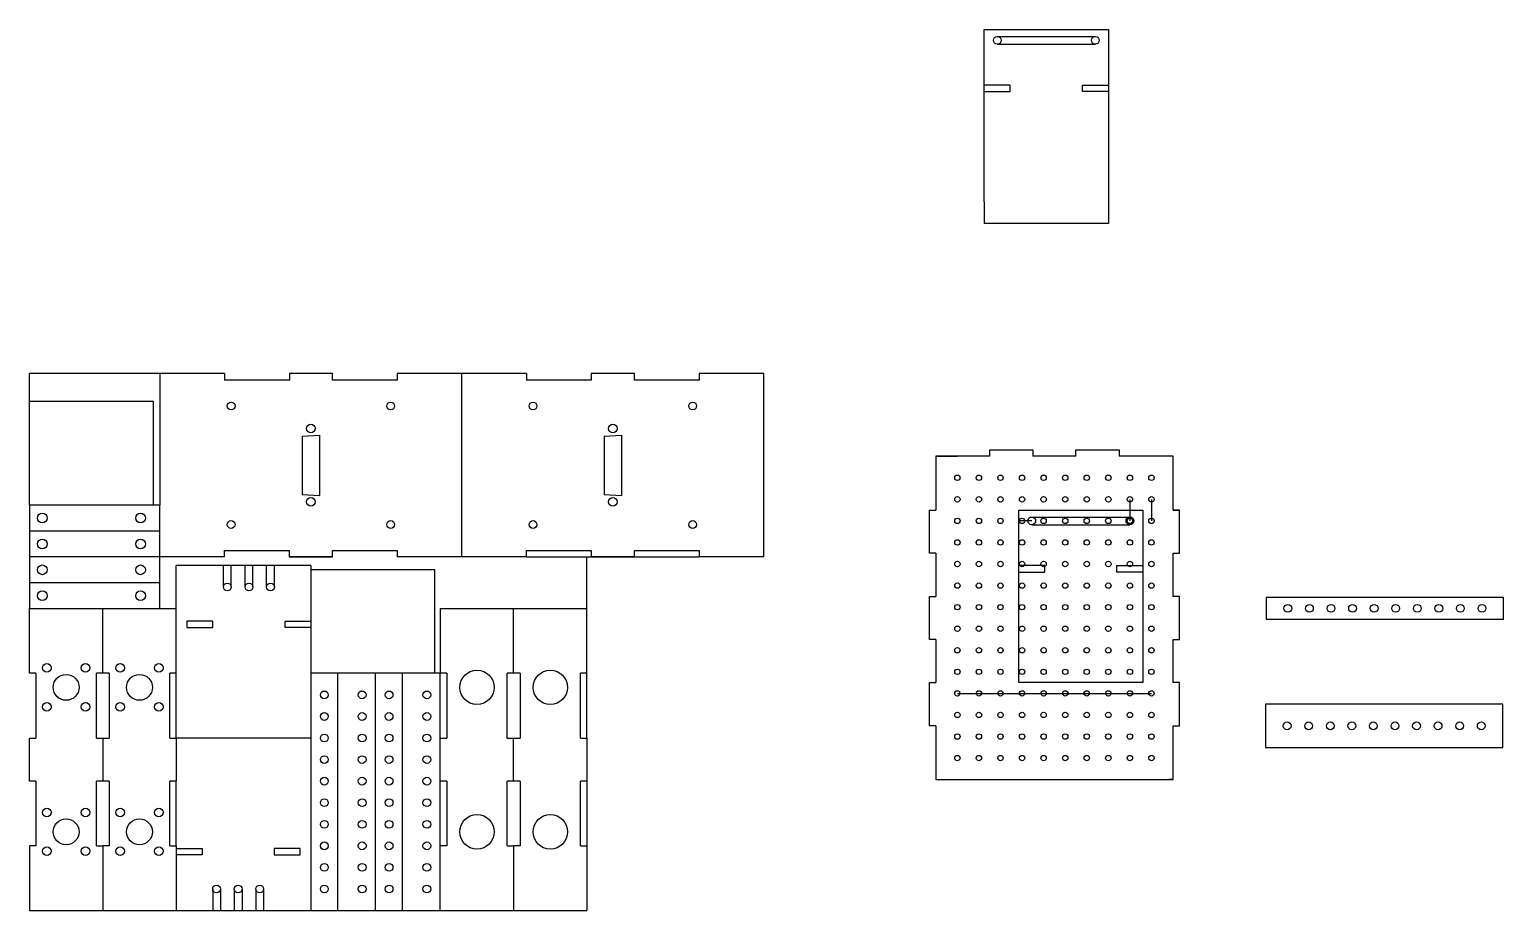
# Model space of a CAD drawing. Header units: inches. Extents: x -17.5 to 50.9, y -146.3 to -105.5.
import ezdxf

# ---------------------------------------------------------------- set-up
doc = ezdxf.new("R2010")
doc.units = ezdxf.units.IN
doc.header["$MEASUREMENT"] = 0

# ---------------------------------------------------------------- blocks, each defined once
blk = doc.blocks.new('*U3')
at = {"color": 4}
blk.add_circle((0, 0), 0.18, dxfattribs=at)
blk = doc.blocks.new('*U4')
at = {"color": 0, "linetype": 'ByBlock', "lineweight": -2, "transparency": 16777216}
for p in [(0, 0), (1, 0), (2, 0), (3, 0), (4, 0), (5, 0), (6, 0), (7, 0), (8, 0), (9, 0)]:
    blk.add_blockref('*U3', p, dxfattribs=at)
blk = doc.blocks.new('*U5')
at = {"color": 4}
blk.add_circle((0, 0), 0.18, dxfattribs=at)
blk = doc.blocks.new('*U6')
at = {"color": 0, "linetype": 'ByBlock', "lineweight": -2, "transparency": 16777216}
for p in [(0, 0), (1, 0), (2, 0), (3, 0), (4, 0), (5, 0), (6, 0), (7, 0), (8, 0), (9, 0)]:
    blk.add_blockref('*U5', p, dxfattribs=at)
blk = doc.blocks.new('*U7')
at = {"color": 4}
blk.add_circle((0, 0), 0.18, dxfattribs=at)
blk = doc.blocks.new('*U8')
at = {"color": 0, "linetype": 'ByBlock', "lineweight": -2, "transparency": 16777216}
for p in [(0, 0), (1, 0), (2, 0), (3, 0), (4, 0), (5, 0), (6, 0), (7, 0), (8, 0), (9, 0)]:
    blk.add_blockref('*U7', p, dxfattribs=at)
blk = doc.blocks.new('*U9')
at = {"color": 4}
blk.add_circle((0, 0), 0.18, dxfattribs=at)
blk = doc.blocks.new('*U10')
at = {"color": 0, "linetype": 'ByBlock', "lineweight": -2, "transparency": 16777216}
for p in [(0, 0), (1, 0), (2, 0), (3, 0), (4, 0), (5, 0), (6, 0), (7, 0), (8, 0), (9, 0)]:
    blk.add_blockref('*U9', p, dxfattribs=at)
blk = doc.blocks.new('*U16')
at = {"color": 4}
blk.add_circle((0, 0), 0.125, dxfattribs=at)
blk = doc.blocks.new('*U17')
at = {"color": 0, "linetype": 'ByBlock', "lineweight": -2, "transparency": 16777216}
blk.add_blockref('*U16', (0, 0), dxfattribs=at)
blk = doc.blocks.new('*U14')
at = {"color": 4}
blk.add_blockref('*U17', (0, 0), dxfattribs=at)
blk = doc.blocks.new('*U15')
at = {"color": 0, "linetype": 'ByBlock', "lineweight": -2, "transparency": 16777216}
for p in [(0, 0), (1, 0), (2, 0), (3, 0), (4, 0), (5, 0), (6, 0), (7, 0), (8, 0), (9, 0), (0, -1), (1, -1), (2, -1), (3, -1), (4, -1), (5, -1), (6, -1), (7, -1), (8, -1), (9, -1), (0, -2), (1, -2), (2, -2), (3, -2), (4, -2), (5, -2), (6, -2), (7, -2), (8, -2), (9, -2), (0, -3), (1, -3), (2, -3), (3, -3), (4, -3), (5, -3), (6, -3), (7, -3), (8, -3), (9, -3), (0, -4), (1, -4), (2, -4), (3, -4), (4, -4), (5, -4), (6, -4), (7, -4), (8, -4), (9, -4), (0, -5), (1, -5), (2, -5), (3, -5), (4, -5), (5, -5), (6, -5), (7, -5), (8, -5), (9, -5), (0, -6), (1, -6), (2, -6), (3, -6), (4, -6), (5, -6), (6, -6), (7, -6), (8, -6), (9, -6), (0, -7), (1, -7), (2, -7), (3, -7), (4, -7), (5, -7), (6, -7), (7, -7), (8, -7), (9, -7), (0, -8), (1, -8), (2, -8), (3, -8), (4, -8), (5, -8), (6, -8), (7, -8), (8, -8), (9, -8), (0, -9), (1, -9), (2, -9), (3, -9), (4, -9), (5, -9), (6, -9), (7, -9), (8, -9), (9, -9), (0, -10), (1, -10), (2, -10), (3, -10), (4, -10), (5, -10), (6, -10), (7, -10), (8, -10), (9, -10), (0, -11), (1, -11), (2, -11), (3, -11), (4, -11), (5, -11), (6, -11), (7, -11), (8, -11), (9, -11), (0, -12), (1, -12), (2, -12), (3, -12), (4, -12), (5, -12), (6, -12), (7, -12), (8, -12), (9, -12), (0, -13), (1, -13), (2, -13), (3, -13), (4, -13), (5, -13), (6, -13), (7, -13), (8, -13), (9, -13)]:
    blk.add_blockref('*U14', p, dxfattribs=at)
blk = doc.blocks.new('*U18')
at = {"color": 4}
blk.add_circle((0, 0), 0.18, dxfattribs=at)
blk = doc.blocks.new('*U19')
at = {"color": 0, "linetype": 'ByBlock', "lineweight": -2, "transparency": 16777216}
for p in [(0, 0), (1, 0), (2, 0), (3, 0), (4, 0), (5, 0), (6, 0), (7, 0), (8, 0), (9, 0)]:
    blk.add_blockref('*U18', p, dxfattribs=at)
blk = doc.blocks.new('*U20')
at = {"color": 4}
blk.add_circle((0, 0), 0.18, dxfattribs=at)
blk = doc.blocks.new('*U21')
at = {"color": 0, "linetype": 'ByBlock', "lineweight": -2, "transparency": 16777216}
for p in [(0, 0), (1, 0), (2, 0), (3, 0), (4, 0), (5, 0), (6, 0), (7, 0), (8, 0), (9, 0)]:
    blk.add_blockref('*U20', p, dxfattribs=at)

msp = doc.modelspace()

# ---------------------------------------------------------------- linework, layer by layer
at = {"color": 4}
for p, q in [((26.808, -108.035), (26.808, -105.46)), ((26.808, -105.46), (32.558, -105.46)), ((26.808, -105.96), (26.808, -105.46)), ((27.408, -105.78), (31.958, -105.78)), ((32.558, -105.46), (32.558, -113.46)), ((27.408, -106.14), (31.958, -106.14)), ((26.808, -108.335), (26.808, -108.035)), ((26.808, -113.46), (26.808, -108.335)), ((26.808, -113.46), (26.808, -114.46)), ((32.558, -113.46), (32.558, -114.46)), ((32.558, -114.46), (26.808, -114.46)), ((28.408, -128.25), (28.408, -127.75)), ((33.558, -127.25), (33.558, -128.25)), ((33.558, -127.75), (34.158, -127.75)), ((34.558, -127.25), (34.558, -128.25)), ((29.008, -128.25), (28.408, -128.25)), ((29.008, -128.07), (33.558, -128.07)), ((29.008, -128.43), (33.558, -128.43)), ((39.882, -131.808), (39.882, -132.808)), ((50.882, -131.808), (39.882, -131.808)), ((50.882, -132.808), (50.882, -131.808)), ((39.882, -132.808), (50.882, -132.808)), ((25.558, -136.25), (34.558, -136.25)), ((50.848, -136.756), (39.848, -136.756)), ((39.848, -136.756), (39.848, -138.756)), ((50.848, -138.756), (50.848, -136.756)), ((39.848, -138.756), (50.848, -138.756))]:
    msp.add_line(p, q, dxfattribs=at)
at = {"color": 250}
for p, q in [((-17.466, -122.719), (-17.466, -121.419)), ((-11.416, -121.419), (-17.466, -121.419)), ((-8.416, -121.419), (-11.416, -121.419)), ((-11.416, -121.419), (-11.416, -127.519)), ((-8.416, -121.419), (-8.416, -121.719)), ((-3.416, -121.419), (-5.416, -121.419)), ((-5.416, -121.419), (-5.416, -121.719)), ((-3.416, -121.719), (-3.416, -121.419)), ((2.584, -121.419), (-0.416, -121.419)), ((-0.416, -121.419), (-0.416, -121.719)), ((2.584, -129.919), (2.584, -121.419)), ((5.584, -121.419), (2.584, -121.419)), ((5.584, -121.419), (5.584, -121.719)), ((10.584, -121.419), (8.584, -121.419)), ((8.584, -121.419), (8.584, -121.719)), ((10.584, -121.719), (10.584, -121.419)), ((16.584, -121.419), (13.584, -121.419)), ((13.584, -121.419), (13.584, -121.719)), ((16.584, -129.919), (16.584, -121.419)), ((-5.416, -121.719), (-8.416, -121.719)), ((-0.416, -121.719), (-3.416, -121.719)), ((8.584, -121.719), (5.584, -121.719)), ((13.584, -121.719), (10.584, -121.719)), ((-17.466, -127.519), (-17.466, -122.719)), ((-11.716, -122.719), (-17.466, -122.719)), ((-11.716, -127.519), (-11.716, -122.719)), ((-4.816, -124.319), (-4.016, -124.269)), ((-4.816, -124.319), (-4.816, -127.019)), ((-4.016, -124.269), (-4.016, -127.069)), ((9.184, -124.319), (9.984, -124.269)), ((9.184, -124.319), (9.184, -127.019)), ((9.984, -124.269), (9.984, -127.069)), ((-4.816, -127.019), (-4.016, -127.069)), ((9.184, -127.019), (9.984, -127.069)), ((-17.466, -127.519), (-17.466, -128.719)), ((-11.416, -127.519), (-17.466, -127.519)), ((-11.416, -128.719), (-11.416, -127.519)), ((-17.466, -128.719), (-17.466, -129.919)), ((-11.416, -128.719), (-17.466, -128.719)), ((-11.416, -129.919), (-11.416, -128.719)), ((-8.418, -129.919), (-8.418, -129.619)), ((-8.418, -129.619), (-5.418, -129.619)), ((-5.418, -129.619), (-5.418, -129.919)), ((-3.418, -129.919), (-3.418, -129.619)), ((-3.418, -129.619), (-0.418, -129.619)), ((-0.418, -129.619), (-0.418, -129.919)), ((5.582, -129.919), (5.582, -129.619)), ((5.582, -129.619), (8.582, -129.619)), ((8.582, -129.619), (8.582, -129.919)), ((10.582, -129.919), (10.582, -129.619)), ((10.582, -129.619), (13.582, -129.619)), ((13.582, -129.619), (13.582, -129.919)), ((-17.466, -129.919), (-17.466, -131.119)), ((-11.416, -129.919), (-17.466, -129.919)), ((-8.418, -129.919), (-11.418, -129.919)), ((-11.416, -131.119), (-11.416, -129.919)), ((-10.166, -130.319), (-10.666, -130.319)), ((-10.666, -132.319), (-10.666, -130.319)), ((-4.416, -130.319), (-10.166, -130.319)), ((-8.471, -131.319), (-8.471, -130.319)), ((-8.111, -131.319), (-8.111, -130.319)), ((-7.471, -131.319), (-7.471, -130.319)), ((-7.111, -131.319), (-7.111, -130.319)), ((-6.471, -131.319), (-6.471, -130.319)), ((-6.111, -131.319), (-6.111, -130.319)), ((-3.418, -129.919), (-5.418, -129.919)), ((-5.418, -129.919), (-3.418, -129.919)), ((-4.416, -130.319), (-4.416, -146.319)), ((1.334, -130.519), (-4.416, -130.519)), ((2.582, -129.919), (-0.418, -129.919)), ((1.334, -135.319), (1.334, -130.519)), ((5.582, -129.919), (2.582, -129.919)), ((5.582, -129.919), (8.582, -129.919)), ((8.384, -132.319), (8.384, -129.919)), ((10.582, -129.919), (8.582, -129.919)), ((8.582, -129.919), (10.582, -129.919)), ((10.582, -129.919), (13.582, -129.919)), ((16.582, -129.919), (13.582, -129.919)), ((-17.466, -131.119), (-17.466, -132.319)), ((-11.416, -131.119), (-17.466, -131.119)), ((-11.416, -132.319), (-11.416, -131.119)), ((-17.466, -135.319), (-17.466, -132.319)), ((-17.466, -132.319), (-14.066, -132.319)), ((-14.066, -135.319), (-14.066, -132.319)), ((-14.066, -132.319), (-10.666, -132.319)), ((-10.666, -135.319), (-10.666, -132.319)), ((1.584, -132.319), (4.984, -132.319)), ((1.584, -132.319), (1.584, -135.319)), ((4.984, -135.319), (4.984, -132.319)), ((4.984, -132.319), (8.384, -132.319)), ((8.384, -135.319), (8.384, -132.319)), ((-8.966, -132.894), (-10.166, -132.894)), ((-10.166, -132.894), (-10.166, -133.194)), ((-10.166, -133.194), (-8.966, -133.194)), ((-8.966, -133.194), (-8.966, -132.894)), ((-5.616, -133.194), (-5.616, -132.894)), ((-5.616, -132.894), (-4.416, -132.894)), ((-4.416, -133.194), (-5.616, -133.194)), ((-17.166, -135.319), (-17.466, -135.319)), ((-17.166, -135.319), (-17.166, -138.319)), ((-14.366, -138.319), (-14.366, -135.319)), ((-14.066, -135.319), (-14.366, -135.319)), ((-13.766, -135.319), (-14.066, -135.319)), ((-13.766, -135.319), (-13.766, -138.319)), ((-10.966, -138.319), (-10.966, -135.319)), ((-10.666, -135.319), (-10.966, -135.319)), ((-10.666, -138.319), (-10.666, -135.319)), ((-3.166, -135.319), (-4.416, -135.319)), ((-3.166, -146.319), (-3.166, -135.319)), ((-1.416, -135.319), (-3.166, -135.319)), ((-1.416, -146.319), (-1.416, -135.319)), ((-0.166, -135.319), (-1.416, -135.319)), ((-0.166, -146.319), (-0.166, -135.319)), ((1.584, -135.319), (-0.166, -135.319)), ((1.584, -146.319), (1.584, -135.319)), ((1.884, -135.319), (1.584, -135.319)), ((1.884, -135.319), (1.884, -138.319)), ((4.684, -138.319), (4.684, -135.319)), ((4.984, -135.319), (4.684, -135.319)), ((5.284, -135.319), (4.984, -135.319)), ((5.284, -135.319), (5.284, -138.319)), ((8.084, -138.319), (8.084, -135.319)), ((8.384, -135.319), (8.084, -135.319)), ((8.384, -138.319), (8.384, -135.319)), ((-17.466, -140.319), (-17.466, -138.319)), ((-17.466, -138.319), (-17.166, -138.319)), ((-14.366, -138.319), (-14.066, -138.319)), ((-14.066, -138.319), (-14.066, -140.319)), ((-14.066, -138.319), (-13.766, -138.319)), ((-10.966, -138.319), (-10.666, -138.319)), ((-10.666, -138.319), (-10.666, -140.319)), ((-4.416, -138.319), (-10.666, -138.319)), ((1.584, -138.319), (1.884, -138.319)), ((4.684, -138.319), (4.984, -138.319)), ((4.984, -140.319), (4.984, -138.319)), ((4.984, -138.319), (5.284, -138.319)), ((8.084, -138.319), (8.384, -138.319)), ((8.384, -138.319), (8.384, -143.319)), ((-17.166, -140.319), (-17.466, -140.319)), ((-17.166, -140.319), (-17.166, -143.319)), ((-14.366, -143.319), (-14.366, -140.319)), ((-14.066, -140.319), (-14.366, -140.319)), ((-13.766, -140.319), (-14.066, -140.319)), ((-13.766, -140.319), (-13.766, -143.319)), ((-10.966, -143.319), (-10.966, -140.319)), ((-10.666, -140.319), (-10.966, -140.319)), ((-10.666, -143.319), (-10.666, -140.319)), ((1.884, -140.319), (1.584, -140.319)), ((1.884, -140.319), (1.884, -143.319)), ((4.684, -143.319), (4.684, -140.319)), ((4.984, -140.319), (4.684, -140.319)), ((5.284, -140.319), (4.984, -140.319)), ((5.284, -140.319), (5.284, -143.319)), ((8.084, -143.319), (8.084, -140.319)), ((8.384, -140.319), (8.084, -140.319)), ((-17.166, -143.319), (-17.466, -143.319)), ((-17.466, -143.319), (-17.466, -146.319)), ((-14.366, -143.319), (-14.066, -143.319)), ((-14.066, -143.319), (-14.066, -146.319)), ((-13.766, -143.319), (-14.066, -143.319)), ((-10.966, -143.319), (-10.666, -143.319)), ((-10.666, -143.319), (-10.666, -146.319)), ((-10.666, -143.444), (-9.466, -143.444)), ((-9.466, -143.444), (-9.466, -143.744)), ((-4.916, -143.444), (-6.116, -143.444)), ((-6.116, -143.444), (-6.116, -143.744)), ((-4.916, -143.744), (-4.916, -143.444)), ((1.884, -143.319), (1.584, -143.319)), ((4.684, -143.319), (4.984, -143.319)), ((5.284, -143.319), (4.984, -143.319)), ((4.984, -143.319), (4.984, -146.319)), ((8.084, -143.319), (8.384, -143.319)), ((8.384, -143.319), (8.384, -146.319)), ((-9.466, -143.744), (-10.666, -143.744)), ((-6.116, -143.744), (-4.916, -143.744)), ((-8.971, -145.319), (-8.971, -146.319)), ((-8.611, -145.319), (-8.611, -146.319)), ((-7.971, -145.319), (-7.971, -146.319)), ((-7.611, -145.319), (-7.611, -146.319)), ((-6.971, -145.319), (-6.971, -146.319)), ((-6.611, -145.319), (-6.611, -146.319)), ((-17.466, -146.319), (-14.066, -146.319)), ((-14.066, -146.319), (-10.666, -146.319)), ((-10.666, -146.319), (-4.916, -146.319)), ((-4.916, -146.319), (-4.416, -146.319)), ((-4.416, -146.319), (-3.166, -146.319)), ((-3.166, -146.319), (-1.416, -146.319)), ((-1.416, -146.319), (-0.166, -146.319)), ((-0.166, -146.319), (1.584, -146.319)), ((1.584, -146.319), (4.984, -146.319)), ((4.984, -146.319), (8.384, -146.319))]:
    msp.add_line(p, q, dxfattribs=at)
at = {"color": 2}
for p, q in [((27.058, -125.25), (27.058, -124.95)), ((27.058, -124.95), (29.058, -124.95)), ((29.058, -124.95), (29.058, -125.25)), ((31.058, -125.25), (31.058, -124.95)), ((31.058, -124.95), (33.058, -124.95)), ((33.058, -124.95), (33.058, -125.25)), ((27.058, -125.25), (24.558, -125.25)), ((24.558, -125.25), (24.558, -127.75)), ((24.558, -125.25), (25.558, -125.25)), ((31.058, -125.25), (29.058, -125.25)), ((35.558, -125.25), (33.058, -125.25)), ((35.558, -127.75), (35.558, -125.25)), ((24.258, -127.75), (24.558, -127.75)), ((24.258, -129.75), (24.258, -127.75)), ((35.558, -127.75), (35.858, -127.75)), ((35.858, -127.75), (35.558, -127.75)), ((35.858, -129.75), (35.858, -127.75)), ((24.558, -129.75), (24.258, -129.75)), ((24.558, -129.75), (24.558, -131.75)), ((35.558, -131.75), (35.558, -129.75)), ((35.558, -129.75), (35.858, -129.75)), ((24.258, -133.75), (24.258, -131.75)), ((24.258, -131.75), (24.558, -131.75)), ((35.858, -131.75), (35.558, -131.75)), ((35.858, -133.75), (35.858, -131.75)), ((24.558, -133.75), (24.258, -133.75)), ((24.558, -133.75), (24.558, -135.75)), ((35.558, -135.75), (35.558, -133.75)), ((35.558, -133.75), (35.858, -133.75)), ((24.258, -137.75), (24.258, -135.75)), ((24.258, -135.75), (24.558, -135.75)), ((35.858, -135.75), (35.558, -135.75)), ((35.858, -137.75), (35.858, -135.75)), ((24.558, -137.75), (24.258, -137.75)), ((24.558, -137.75), (24.558, -140.25)), ((35.558, -140.25), (35.558, -137.75)), ((35.558, -137.75), (35.858, -137.75)), ((24.558, -140.25), (27.058, -140.25)), ((27.058, -140.25), (33.058, -140.25)), ((33.058, -140.25), (35.558, -140.25)), ((35.558, -140.25), (35.358, -140.25))]:
    msp.add_line(p, q, dxfattribs=at)
at = {"color": 4}
for points in [[(26.808, -108.335), (28.008, -108.335), (28.008, -108.035), (26.808, -108.035)], [(32.558, -108.335), (31.358, -108.335), (31.358, -108.035), (32.558, -108.035)], [(28.408, -130.625), (29.608, -130.625), (29.608, -130.325), (28.408, -130.325)], [(34.158, -130.625), (32.958, -130.625), (32.958, -130.325), (34.158, -130.325)]]:
    msp.add_lwpolyline(points, dxfattribs=at)
msp.add_lwpolyline([(34.158, -127.75), (34.158, -135.75), (28.408, -135.75), (28.408, -130.625), (28.408, -130.325), (28.408, -127.75)], close=True, dxfattribs=at)
for centre in [(27.408, -105.96), (31.958, -105.96), (29.008, -128.25), (33.558, -128.25)]:
    msp.add_circle(centre, 0.18, dxfattribs=at)
at = {"color": 250}
for centre, radius in [((-8.116, -122.919), 0.18), ((-0.716, -122.919), 0.18), ((5.884, -122.919), 0.18), ((13.284, -122.919), 0.18), ((-4.416, -123.969), 0.2), ((9.584, -123.969), 0.2), ((-4.416, -127.369), 0.2), ((9.584, -127.369), 0.2), ((-16.866, -128.119), 0.225), ((-12.316, -128.119), 0.225), ((-8.116, -128.419), 0.18), ((-0.716, -128.419), 0.18), ((5.884, -128.419), 0.18), ((13.284, -128.419), 0.18), ((-16.866, -129.319), 0.225), ((-12.316, -129.319), 0.225), ((-16.866, -130.519), 0.225), ((-12.316, -130.519), 0.225), ((-8.291, -131.319), 0.18), ((-7.291, -131.319), 0.18), ((-6.291, -131.319), 0.18), ((-16.866, -131.719), 0.225), ((-12.316, -131.719), 0.225), ((-16.666, -135.069), 0.2), ((-14.866, -135.069), 0.2), ((-13.266, -135.069), 0.2), ((-11.466, -135.069), 0.2), ((3.284, -135.969), 0.8), ((6.684, -135.969), 0.8), ((-15.766, -135.969), 0.6), ((-12.366, -135.969), 0.6), ((-16.666, -136.869), 0.2), ((-14.866, -136.869), 0.2), ((-13.266, -136.869), 0.2), ((-11.466, -136.869), 0.2), ((-16.666, -141.769), 0.2), ((-15.766, -142.669), 0.6), ((-14.866, -141.769), 0.2), ((-13.266, -141.769), 0.2), ((-12.366, -142.669), 0.6), ((-11.466, -141.769), 0.2), ((3.284, -142.669), 0.8), ((6.684, -142.669), 0.8), ((-16.666, -143.569), 0.2), ((-14.866, -143.569), 0.2), ((-13.266, -143.569), 0.2), ((-11.466, -143.569), 0.2), ((-8.791, -145.319), 0.18), ((-7.791, -145.319), 0.18), ((-6.791, -145.319), 0.18)]:
    msp.add_circle(centre, radius, dxfattribs=at)

# ---------------------------------------------------------------- block references
at = {"color": 2}
msp.add_blockref('*U15', (25.558, -126.25), dxfattribs=at)
at = {"color": 4}
for name, p in [('*U21', (40.882, -132.308)), ('*U19', (40.848, -137.756))]:
    msp.add_blockref(name, p, dxfattribs=at)
at = {"color": 250, "rotation": 89.99999999999999}
for name, p in [('*U4', (-3.791, -145.319)), ('*U6', (-2.041, -145.319)), ('*U8', (-0.791, -145.319)), ('*U10', (0.959, -145.319))]:
    msp.add_blockref(name, p, dxfattribs=at)

doc.saveas('drawing.dxf')
